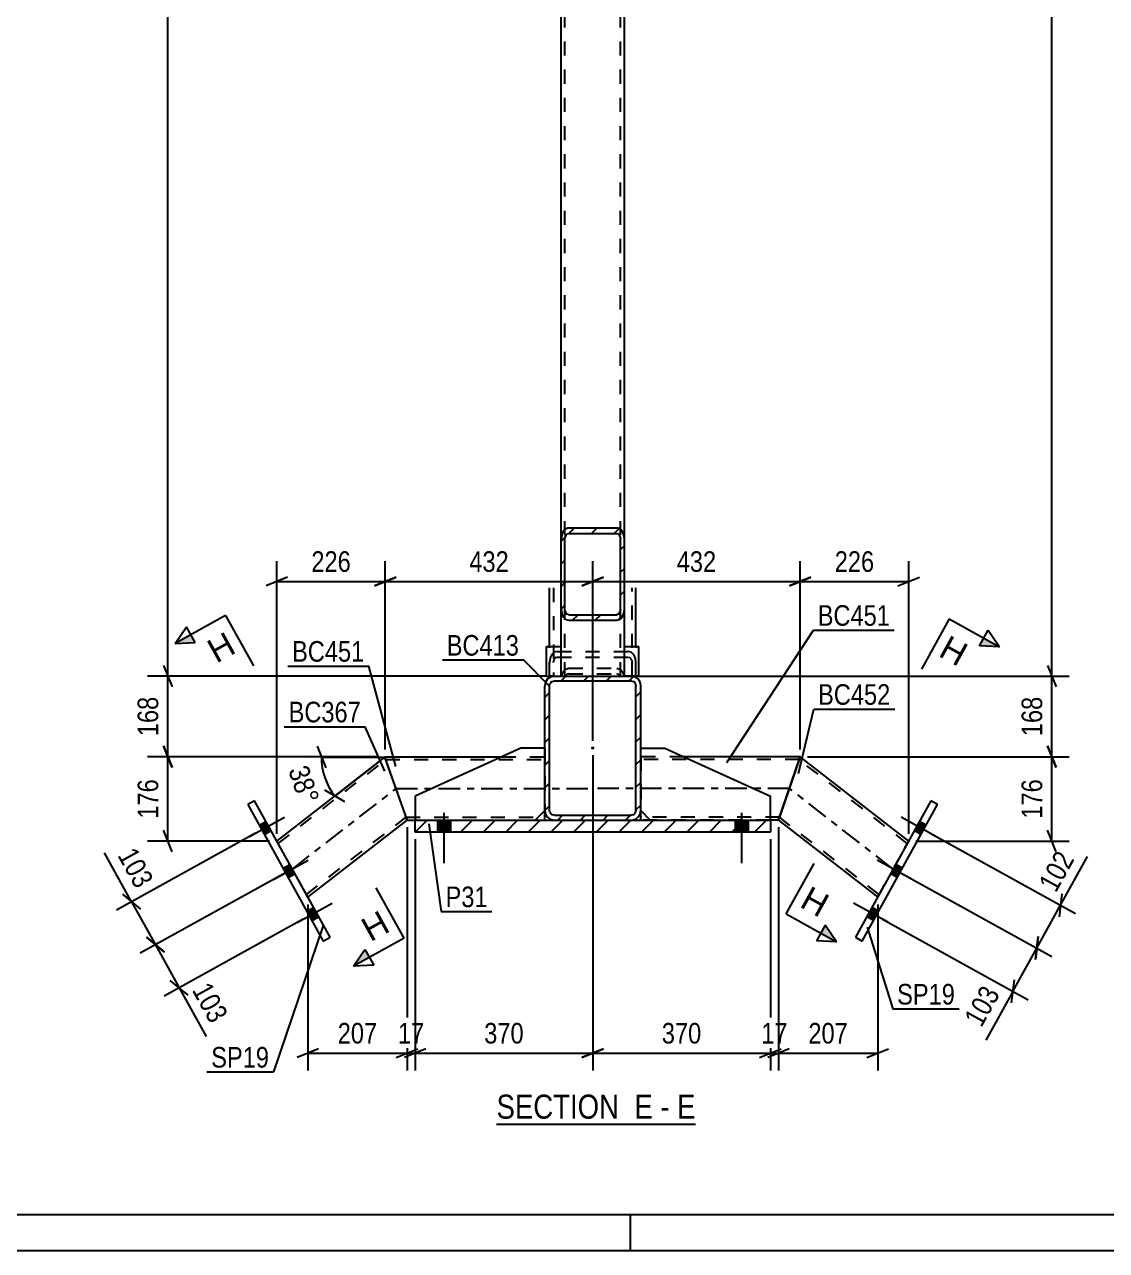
# Model space of a CAD drawing. Header units: millimetres. Extents: x -170 to 1019, y -677 to 164.
# Drawn here: x 95.1 to 245.4, y -676.9 to -506.6 of the extents above; entities that cross this region are included whole.
import ezdxf

# ---------------------------------------------------------------- set-up
doc = ezdxf.new("R2010")
doc.units = ezdxf.units.MM
doc.linetypes.add('DXK_LINE_DOT2', pattern=[3.9198, 1.9599, -1.9599])
doc.linetypes.add('DXK_LINE_DOT3', pattern=[5.9187, 2.979, -0.9799, 0.9799, -0.9799])
doc.styles.add('Arial', font='ARIAL.TTF', dxfattribs={"height": 0.2})
doc.styles.add('Arial Narrow', font='ARIALN.TTF', dxfattribs={"height": 0.2})

# ---------------------------------------------------------------- blocks, each defined once
blk = doc.blocks.new('Unknown-570387359-1163')
at = {"color": 5, "linetype": 'Continuous'}
for p, q in [((-164.76, -671.93), (1014.24, -671.93)), ((179.24, -676.93), (179.24, -671.93)), ((-169.76, -676.93), (1019.24, -676.93))]:
    blk.add_line(p, q, dxfattribs=at)
blk = doc.blocks.new('Unknown-570387359-16 - 4441')
at = {"color": 6, "linetype": 'Continuous'}
blk.add_line((160.64, -659.36), (188.28, -659.36), dxfattribs=at)
at = {"color": 0, "linetype": 'Continuous'}
for points in [[(178.75, -658.61), (178.75, -655.11), (160.64, -655.11), (160.64, -658.61)], [(182.35, -658.61), (182.35, -655.11), (179.8, -655.11), (179.8, -658.61)], [(184.68, -658.61), (184.68, -655.11), (183.4, -655.11), (183.4, -658.61)], [(188.28, -658.61), (188.28, -655.11), (185.73, -655.11), (185.73, -658.61)]]:
    blk.add_wipeout(points, dxfattribs=at)
at = {"color": 7, "linetype": 'Continuous', "style": 'Arial Narrow'}
for s, p in [('SECTION ', (160.64, -658.61)), ('E', (179.8, -658.61)), ('E', (185.73, -658.61)), ('-', (183.4, -658.61))]:
    blk.add_text(s, height=3.34, dxfattribs=at).set_placement(p)
blk = doc.blocks.new('Part-570387359-4474 - 4441')
at = {"color": 2, "linetype": 'Continuous'}
for p, q in [((127.04, -614.45), (126.1, -614.96)), ((126.1, -614.96), (136.58, -633.93)), ((137.52, -633.41), (127.04, -614.45)), ((136.58, -633.93), (137.52, -633.41))]:
    blk.add_line(p, q, dxfattribs=at)
blk = doc.blocks.new('Bolt-570387359-4719 - 4441')
at = {"linetype": 'Continuous'}
for points in [[(127.68, -617.82), (128.39, -619.1), (129.33, -618.59), (128.62, -617.3)], [(127.68, -617.82), (128.39, -619.1), (129.33, -618.59), (128.62, -617.3)], [(127.68, -617.82), (128.39, -619.1), (129.33, -618.59), (128.62, -617.3)], [(130.99, -623.8), (131.7, -625.09), (132.63, -624.57), (131.92, -623.29)], [(130.99, -623.8), (131.7, -625.09), (132.63, -624.57), (131.92, -623.29)], [(134.29, -629.78), (135, -631.07), (135.94, -630.55), (135.23, -629.27)], [(134.29, -629.78), (135, -631.07), (135.94, -630.55), (135.23, -629.27)], [(134.29, -629.78), (135, -631.07), (135.94, -630.55), (135.23, -629.27)]]:
    blk.add_hatch(color=1, dxfattribs=at).paths.add_polyline_path(points)
at = {"color": 1, "linetype": 'Continuous'}
for p, q in [((126.35, -619.4), (131.19, -616.72)), ((126.35, -619.4), (131.19, -616.72)), ((126.35, -619.4), (131.19, -616.72)), ((127.68, -617.82), (128.62, -617.3)), ((127.68, -617.82), (128.62, -617.3)), ((127.68, -617.82), (128.62, -617.3)), ((128.39, -619.1), (129.33, -618.59)), ((128.39, -619.1), (129.33, -618.59)), ((128.39, -619.1), (129.33, -618.59)), ((129.65, -625.38), (134.49, -622.7)), ((129.65, -625.38), (134.49, -622.7)), ((130.99, -623.8), (131.92, -623.29)), ((130.99, -623.8), (131.92, -623.29)), ((131.7, -625.09), (132.63, -624.57)), ((131.7, -625.09), (132.63, -624.57)), ((132.96, -631.36), (137.8, -628.68)), ((132.96, -631.36), (137.8, -628.68)), ((132.96, -631.36), (137.8, -628.68)), ((134.29, -629.78), (135.23, -629.27)), ((134.29, -629.78), (135.23, -629.27)), ((134.29, -629.78), (135.23, -629.27)), ((135, -631.07), (135.94, -630.55)), ((135, -631.07), (135.94, -630.55)), ((135, -631.07), (135.94, -630.55))]:
    blk.add_line(p, q, dxfattribs=at)
blk = doc.blocks.new('Part-570387359-4644 - 4441')
at = {"linetype": 'Continuous'}
h = blk.add_hatch(dxfattribs=at)
h.set_pattern_fill('', scale=0.7, style=0, pattern_type=0)
h.set_pattern_definition([(45, (167.3382, -615.7844), (-1.57154, 1.57154), [])])
h.paths.add_polyline_path([(167.34, -598.45), (167.34, -615.78), (167.44, -616.29), (167.73, -616.73), (168.16, -617.02), (168.67, -617.12), (179.34, -617.12), (179.85, -617.02), (180.28, -616.73), (180.57, -616.29), (180.67, -615.78), (180.67, -598.45), (180.57, -597.94), (180.28, -597.51), (179.85, -597.22), (179.34, -597.12), (168.67, -597.12), (168.16, -597.22), (167.73, -597.51), (167.44, -597.94)])
h.paths.add_polyline_path([(168.2, -597.98), (168.42, -597.84), (168.67, -597.78), (179.34, -597.78), (179.59, -597.84), (179.81, -597.98), (179.95, -598.2), (180, -598.45), (180, -615.78), (179.95, -616.04), (179.81, -616.26), (179.59, -616.4), (179.34, -616.45), (168.67, -616.45), (168.42, -616.4), (168.2, -616.26), (168.06, -616.04), (168, -615.78), (168, -598.45), (168.06, -598.2)])
blk.add_hatch(color=30, dxfattribs=at).paths.add_polyline_path([(174, -607.22, -1), (174, -607.02, -1)])
at = {"color": 2, "linetype": 'Continuous'}
for p, q in [((168.67, -597.12), (168.16, -597.22)), ((168.42, -597.84), (168.67, -597.78)), ((168.67, -597.12), (179.34, -597.12)), ((168.67, -597.78), (179.34, -597.78)), ((179.85, -597.22), (179.34, -597.12)), ((179.34, -597.78), (179.59, -597.84)), ((167.44, -597.94), (167.34, -598.45)), ((167.34, -615.78), (167.34, -598.45)), ((168, -598.45), (168.06, -598.2)), ((168, -615.78), (168, -598.45)), ((179.95, -598.2), (180, -598.45)), ((180, -615.78), (180, -598.45)), ((180.67, -598.45), (180.57, -597.94)), ((180.67, -615.78), (180.67, -598.45)), ((167.34, -615.78), (167.44, -616.29)), ((168.06, -616.04), (168, -615.78)), ((168.67, -616.45), (168.42, -616.4)), ((168.67, -616.45), (179.34, -616.45)), ((179.59, -616.4), (179.34, -616.45)), ((180, -615.78), (179.95, -616.04)), ((180.57, -616.29), (180.67, -615.78)), ((168.16, -617.02), (168.67, -617.12)), ((168.67, -617.12), (179.34, -617.12)), ((179.34, -617.12), (179.85, -617.02))]:
    blk.add_line(p, q, dxfattribs=at)
at = {"color": 30, "linetype": 'DXK_LINE_DOT3'}
blk.add_line((174, -607.12), (174, -607.12), dxfattribs=at)
at = {"color": 30, "linetype": 'Continuous'}
blk.add_circle((174, -607.12), 0.1, dxfattribs=at)
at = {"color": 2, "linetype": 'Continuous'}
for centre, radius, start, end in [((168.67, -598.45), 1.33, 112.5, 157.5), ((168.67, -598.45), 0.667, 112.5, 157.5), ((179.34, -598.45), 0.667, 22.5, 67.5), ((179.34, -598.45), 1.33, 22.5, 67.5), ((168.67, -615.78), 1.33, 202.5, 247.5), ((168.67, -615.78), 0.667, 202.5, 247.5), ((179.34, -615.78), 0.667, 292.5, 337.5), ((179.34, -615.78), 1.33, 292.5, 337.5)]:
    blk.add_arc(centre, radius, start, end, dxfattribs=at)
blk = doc.blocks.new('Part-570387359-4597 - 4441')
at = {"color": 2, "linetype": 'Continuous'}
for p, q in [((202.81, -608.32), (200.07, -616.32)), ((217.89, -620.03), (202.81, -608.32)), ((199.82, -617.06), (200.07, -616.32)), ((199.82, -617.06), (199.8, -617.12)), ((199.8, -617.12), (213.58, -627.83))]:
    blk.add_line(p, q, dxfattribs=at)
at = {"color": 7, "linetype": 'DXK_LINE_DOT2'}
for p, q in [((217.69, -620.38), (202.68, -608.72)), ((200.07, -616.32), (199.88, -616.88)), ((213.78, -627.47), (199.94, -616.72)), ((213.58, -627.83), (217.89, -620.03))]:
    blk.add_line(p, q, dxfattribs=at)
at = {"color": 7, "linetype": 'DXK_LINE_DOT3'}
blk.add_line((215.73, -623.93), (201.31, -612.72), dxfattribs=at)
blk = doc.blocks.new('Part-570387359-4500 - 4441')
at = {"linetype": 'Continuous'}
h = blk.add_hatch(dxfattribs=at)
h.set_pattern_fill('', scale=0.7, style=0, pattern_type=0)
h.set_pattern_definition([(45, (169.6049, -587.8064), (-1.57154, 1.57154), [])])
h.paths.add_polyline_path([(169.6, -578.08), (169.6, -587.81), (169.69, -588.4), (169.92, -588.91), (170.26, -589.24), (170.67, -589.36), (177.34, -589.36), (177.75, -589.24), (178.09, -588.91), (178.32, -588.4), (178.4, -587.81), (178.4, -578.08), (178.32, -577.48), (178.09, -576.97), (177.75, -576.64), (177.34, -576.52), (170.67, -576.52), (170.26, -576.64), (169.92, -576.97), (169.69, -577.48)])
h.paths.add_polyline_path([(170.29, -577.52), (170.47, -577.36), (170.67, -577.3), (177.34, -577.3), (177.54, -577.36), (177.72, -577.52), (177.83, -577.78), (177.87, -578.08), (177.87, -587.81), (177.83, -588.1), (177.72, -588.36), (177.54, -588.53), (177.34, -588.58), (170.67, -588.58), (170.47, -588.53), (170.29, -588.36), (170.18, -588.1), (170.14, -587.81), (170.14, -578.08), (170.18, -577.78)])
at = {"color": 2, "linetype": 'Continuous'}
for p, q in [((169.69, -577.48), (169.6, -578.08)), ((170.67, -576.52), (170.26, -576.64)), ((170.47, -577.36), (170.67, -577.3)), ((170.67, -576.52), (177.34, -576.52)), ((170.67, -577.3), (177.34, -577.3)), ((177.75, -576.64), (177.34, -576.52)), ((177.34, -577.3), (177.54, -577.36)), ((178.4, -578.08), (178.32, -577.48)), ((169.6, -587.81), (169.6, -578.08)), ((170.14, -578.08), (170.18, -577.78)), ((170.14, -587.81), (170.14, -578.08)), ((177.83, -577.78), (177.87, -578.08)), ((177.87, -587.81), (177.87, -578.08)), ((178.4, -587.81), (178.4, -578.08)), ((169.6, -597.12), (169.6, -587.81)), ((169.6, -587.81), (169.69, -588.4)), ((170.18, -588.1), (170.14, -587.81)), ((170.26, -589.24), (170.67, -589.36)), ((170.67, -588.58), (170.47, -588.53)), ((170.67, -588.58), (177.34, -588.58)), ((170.67, -589.36), (177.34, -589.36)), ((177.54, -588.53), (177.34, -588.58)), ((177.34, -589.36), (177.75, -589.24)), ((177.87, -587.81), (177.83, -588.1)), ((178.32, -588.4), (178.4, -587.81)), ((178.4, -597.12), (178.4, -587.81))]:
    blk.add_line(p, q, dxfattribs=at)
at = {"color": 7, "linetype": 'DXK_LINE_DOT2'}
for p, q in [((169.6, -587.81), (169.6, -578.08)), ((170.14, -597.12), (170.14, -578.08)), ((177.87, -597.12), (177.87, -578.08)), ((178.4, -587.81), (178.4, -578.08)), ((170.26, -596.13), (170.67, -596.02)), ((170.67, -596.02), (177.34, -596.02)), ((177.34, -596.02), (177.75, -596.13)), ((169.6, -597.12), (178.4, -597.12)), ((169.67, -597.12), (169.69, -596.98)), ((170.25, -597.12), (170.26, -597.09)), ((170.26, -597.09), (170.29, -597.02)), ((170.47, -596.85), (170.29, -597.02)), ((170.67, -596.79), (170.47, -596.85)), ((170.67, -596.79), (177.34, -596.79)), ((177.54, -596.85), (177.34, -596.79)), ((177.72, -597.02), (177.54, -596.85)), ((177.75, -597.09), (177.72, -597.02)), ((177.76, -597.12), (177.75, -597.09)), ((178.32, -596.98), (178.34, -597.12))]:
    blk.add_line(p, q, dxfattribs=at)
at = {"color": 2, "linetype": 'Continuous'}
for centre, radius, start, end in [((171.07, -577.81), 1.42, 124.4664, 166.7051), ((170.87, -577.94), 0.709, 124.4664, 166.7051), ((177.14, -577.94), 0.709, 13.2949, 55.5336), ((176.94, -577.81), 1.42, 13.2949, 55.5336), ((171.07, -588.08), 1.42, 193.2949, 235.5336), ((170.87, -587.94), 0.709, 193.2949, 235.5336), ((177.14, -587.94), 0.709, 304.4664, 346.7051), ((176.94, -588.08), 1.42, 304.4664, 346.7051)]:
    blk.add_arc(centre, radius, start, end, dxfattribs=at)
at = {"color": 7, "linetype": 'DXK_LINE_DOT2'}
for centre, start, end in [((171.07, -597.3), 124.4664, 166.7051), ((176.94, -597.3), 13.2949, 55.5336)]:
    blk.add_arc(centre, 1.42, start, end, dxfattribs=at)
blk = doc.blocks.new('Part-570387359-4612 - 4441')
at = {"color": 7, "linetype": 'DXK_LINE_DOT2'}
for p, q in [((186.65, -608.32), (180.67, -608.32)), ((180.67, -608.38), (180.67, -608.32)), ((180.67, -608.32), (180.67, -615.78)), ((202.68, -608.72), (180.67, -608.72)), ((180.67, -616.62), (180.67, -616.32)), ((180.67, -616.6), (180.67, -616.47)), ((180.67, -616.62), (180.67, -616.6)), ((180.67, -616.69), (180.67, -616.62)), ((180.67, -616.62), (180.67, -616.69)), ((180.67, -616.72), (180.67, -616.69)), ((180.67, -616.69), (180.67, -616.72)), ((180.67, -616.88), (180.67, -616.69)), ((199.94, -616.72), (180.67, -616.72)), ((198.67, -617.12), (180.67, -617.12)), ((180.67, -617.12), (180.67, -617.12))]:
    blk.add_line(p, q, dxfattribs=at)
at = {"color": 2, "linetype": 'Continuous'}
for p, q in [((202.81, -608.32), (186.65, -608.32)), ((199.8, -617.12), (202.81, -608.32)), ((180.67, -616.32), (180.67, -615.78)), ((180.67, -616.88), (180.67, -616.32)), ((180.67, -617.06), (180.67, -616.88)), ((180.67, -617.12), (180.67, -617.06)), ((199.8, -617.12), (198.67, -617.12))]:
    blk.add_line(p, q, dxfattribs=at)
at = {"color": 7, "linetype": 'DXK_LINE_DOT3'}
blk.add_line((201.31, -612.72), (174, -612.72), dxfattribs=at)
blk = doc.blocks.new('Part-570387359-4513 - 4441')
at = {"color": 2, "linetype": 'Continuous'}
for p, q in [((168, -593.01), (168, -584.86)), ((180, -593.01), (180, -584.86))]:
    blk.add_line(p, q, dxfattribs=at)
at = {"color": 7, "linetype": 'DXK_LINE_DOT2'}
for p, q in [((168.54, -584.86), (168.54, -597.12)), ((179.47, -597.12), (179.47, -584.86)), ((168, -597.12), (168, -593.01)), ((169.07, -593.68), (168.66, -593.8)), ((168.87, -594.52), (169.07, -594.46)), ((169.07, -593.68), (178.94, -593.68)), ((169.07, -594.46), (178.94, -594.46)), ((179.35, -593.8), (178.94, -593.68)), ((178.94, -594.46), (179.14, -594.52)), ((180, -597.12), (180, -593.01)), ((168.09, -594.64), (168, -595.24)), ((168.54, -595.24), (168.58, -594.94)), ((179.43, -594.94), (179.47, -595.24)), ((180, -595.24), (179.92, -594.64)), ((168.54, -597.12), (168, -597.12)), ((180, -597.12), (179.47, -597.12))]:
    blk.add_line(p, q, dxfattribs=at)
for centre, radius, start, end in [((169.47, -594.97), 1.42, 124.4664, 166.7051), ((169.27, -595.1), 0.709, 124.4664, 166.7051), ((178.74, -595.1), 0.709, 13.2949, 55.5336), ((178.54, -594.97), 1.42, 13.2949, 55.5336)]:
    blk.add_arc(centre, radius, start, end, dxfattribs=at)
blk = doc.blocks.new('Part-570387359-4552 - 4441')
at = {"linetype": 'Continuous'}
h = blk.add_hatch(dxfattribs=at)
h.set_pattern_fill('', scale=0.7, style=0, pattern_type=0)
h.set_pattern_definition([(45, (149.3382, -618.7829), (-1.57154, 1.57154), [])])
h.paths.add_polyline_path([(149.34, -617.12), (149.34, -618.78), (198.67, -618.78), (198.67, -617.12)])
at = {"color": 2, "linetype": 'Continuous'}
for p, q in [((149.34, -618.78), (149.34, -617.12)), ((149.34, -617.12), (198.67, -617.12)), ((198.67, -617.12), (198.67, -618.78)), ((198.67, -618.78), (149.34, -618.78))]:
    blk.add_line(p, q, dxfattribs=at)
blk = doc.blocks.new('Part-570387359-4568 - 4441')
at = {"color": 2, "linetype": 'Continuous'}
for p, q in [((220.97, -614.45), (210.5, -633.41)), ((211.43, -633.93), (221.91, -614.96)), ((221.91, -614.96), (220.97, -614.45)), ((210.5, -633.41), (211.43, -633.93))]:
    blk.add_line(p, q, dxfattribs=at)
blk = doc.blocks.new('Bolt-570387359-4657 - 4441')
at = {"linetype": 'Continuous'}
for points in [[(219.62, -619.11), (220.33, -617.82), (219.39, -617.31), (218.68, -618.59)], [(219.62, -619.11), (220.33, -617.82), (219.39, -617.31), (218.68, -618.59)], [(219.62, -619.11), (220.33, -617.82), (219.39, -617.31), (218.68, -618.59)], [(216.31, -625.09), (217.02, -623.8), (216.09, -623.29), (215.38, -624.57)], [(216.31, -625.09), (217.02, -623.8), (216.09, -623.29), (215.38, -624.57)], [(213.01, -631.07), (213.72, -629.78), (212.78, -629.27), (212.08, -630.55)], [(213.01, -631.07), (213.72, -629.78), (212.78, -629.27), (212.08, -630.55)], [(213.01, -631.07), (213.72, -629.78), (212.78, -629.27), (212.08, -630.55)]]:
    blk.add_hatch(color=1, dxfattribs=at).paths.add_polyline_path(points)
at = {"color": 1, "linetype": 'Continuous'}
for p, q in [((221.67, -619.4), (216.82, -616.72)), ((221.67, -619.4), (216.82, -616.72)), ((221.67, -619.4), (216.82, -616.72)), ((220.33, -617.82), (219.39, -617.31)), ((220.33, -617.82), (219.39, -617.31)), ((220.33, -617.82), (219.39, -617.31)), ((219.62, -619.11), (218.68, -618.59)), ((219.62, -619.11), (218.68, -618.59)), ((219.62, -619.11), (218.68, -618.59)), ((218.36, -625.38), (213.52, -622.7)), ((218.36, -625.38), (213.52, -622.7)), ((217.02, -623.8), (216.09, -623.29)), ((217.02, -623.8), (216.09, -623.29)), ((216.31, -625.09), (215.38, -624.57)), ((216.31, -625.09), (215.38, -624.57)), ((215.06, -631.36), (210.21, -628.68)), ((215.06, -631.36), (210.21, -628.68)), ((215.06, -631.36), (210.21, -628.68)), ((213.72, -629.78), (212.78, -629.27)), ((213.72, -629.78), (212.78, -629.27)), ((213.72, -629.78), (212.78, -629.27)), ((213.01, -631.07), (212.08, -630.55)), ((213.01, -631.07), (212.08, -630.55)), ((213.01, -631.07), (212.08, -630.55))]:
    blk.add_line(p, q, dxfattribs=at)
blk = doc.blocks.new('Part-570387359-4616 - 4441')
at = {"color": 2, "linetype": 'Continuous'}
for p, q in [((167.6, -597.12), (167.6, -593.01)), ((167.6, -593.01), (169.6, -593.01)), ((167.6, -597.12), (167.6, -597.12)), ((167.6, -597.12), (168.67, -597.12))]:
    blk.add_line(p, q, dxfattribs=at)
at = {"color": 7, "linetype": 'DXK_LINE_DOT2'}
for p, q in [((167.6, -593.01), (169.6, -593.01)), ((169.6, -597.12), (169.6, -593.01)), ((167.6, -597.12), (169.6, -597.12)), ((167.6, -597.12), (167.6, -597.12)), ((168.67, -597.12), (169.6, -597.12)), ((169.6, -597.12), (169.6, -597.12))]:
    blk.add_line(p, q, dxfattribs=at)
blk = doc.blocks.new('Part-570387359-4619 - 4441')
at = {"color": 2, "linetype": 'Continuous'}
for p, q in [((178.4, -593.01), (180.4, -593.01)), ((180.4, -597.12), (180.4, -593.01)), ((180.4, -597.12), (179.34, -597.12)), ((180.4, -597.12), (180.4, -597.12))]:
    blk.add_line(p, q, dxfattribs=at)
at = {"color": 7, "linetype": 'DXK_LINE_DOT2'}
for p, q in [((178.4, -597.12), (178.4, -593.01)), ((178.4, -593.01), (180.4, -593.01)), ((179.34, -597.12), (178.4, -597.12)), ((178.4, -597.12), (178.4, -597.12)), ((178.4, -597.12), (180.4, -597.12)), ((180.4, -597.12), (180.4, -597.12))]:
    blk.add_line(p, q, dxfattribs=at)
blk = doc.blocks.new('Part-570387359-4630 - 4441')
at = {"color": 2, "linetype": 'Continuous'}
for p, q in [((164, -607.12), (149.34, -613.78)), ((167.34, -607.12), (164, -607.12)), ((149.34, -613.78), (149.34, -617.12)), ((167.34, -615.78), (166, -617.12))]:
    blk.add_line(p, q, dxfattribs=at)
at = {"color": 7, "linetype": 'DXK_LINE_DOT2'}
for p, q in [((167.34, -607.12), (167.34, -615.78)), ((149.34, -617.12), (166, -617.12))]:
    blk.add_line(p, q, dxfattribs=at)
blk = doc.blocks.new('Part-570387359-4632 - 4441')
at = {"color": 2, "linetype": 'Continuous'}
for p, q in [((180.67, -607.12), (184, -607.12)), ((184, -607.12), (198.67, -613.78)), ((198.67, -617.12), (198.67, -613.78)), ((182, -617.12), (180.67, -615.78))]:
    blk.add_line(p, q, dxfattribs=at)
at = {"color": 7, "linetype": 'DXK_LINE_DOT2'}
for p, q in [((180.67, -615.78), (180.67, -607.12)), ((198.67, -617.12), (182, -617.12))]:
    blk.add_line(p, q, dxfattribs=at)
blk = doc.blocks.new('Part-570387359-4703 - 4441')
at = {"color": 2, "linetype": 'Continuous'}
for p, q in [((145.13, -608.32), (161.36, -608.32)), ((147.93, -616.32), (145.13, -608.32)), ((148.04, -616.62), (147.93, -616.32)), ((148.19, -617.06), (148.04, -616.63)), ((167.34, -616.32), (167.34, -615.78)), ((167.34, -617.12), (167.34, -616.32)), ((148.21, -617.12), (148.19, -617.06)), ((148.21, -617.12), (149.34, -617.12))]:
    blk.add_line(p, q, dxfattribs=at)
at = {"color": 7, "linetype": 'DXK_LINE_DOT2'}
for p, q in [((145.27, -608.72), (167.34, -608.72)), ((161.36, -608.32), (167.34, -608.32)), ((167.34, -615.78), (167.34, -608.32)), ((167.34, -608.75), (167.34, -608.72)), ((147.93, -616.32), (147.93, -616.32)), ((147.93, -616.32), (147.93, -616.32)), ((147.93, -616.32), (147.93, -616.32)), ((148.04, -616.63), (148.04, -616.62)), ((148.04, -616.63), (148.04, -616.62)), ((148.07, -616.72), (167.34, -616.72)), ((148.13, -616.88), (148.21, -617.12)), ((149.34, -617.12), (167.34, -617.12)), ((167.34, -617.06), (167.34, -616.88)), ((167.34, -617.12), (167.34, -617.06)), ((167.34, -617.12), (167.34, -617.12))]:
    blk.add_line(p, q, dxfattribs=at)
at = {"color": 7, "linetype": 'DXK_LINE_DOT3'}
blk.add_line((146.67, -612.72), (174, -612.72), dxfattribs=at)
blk = doc.blocks.new('Bolt-570387359-4658 - 4441')
at = {"linetype": 'Continuous'}
blk.add_hatch(color=1, dxfattribs=at).paths.add_polyline_path([(193.77, -618.78), (195.57, -618.78), (195.57, -617.12), (193.77, -617.12)])
blk.add_hatch(color=1, dxfattribs=at).paths.add_polyline_path([(193.77, -618.78), (195.57, -618.78), (195.57, -617.12), (193.77, -617.12)])
blk.add_hatch(color=1, dxfattribs=at).paths.add_polyline_path([(193.77, -618.78), (195.57, -618.78), (195.57, -617.12), (193.77, -617.12)])
at = {"color": 1, "linetype": 'Continuous'}
for p, q in [((194.67, -616.12), (194.67, -623.12)), ((194.67, -616.12), (194.67, -623.12)), ((194.67, -616.12), (194.67, -623.12)), ((193.77, -617.12), (193.77, -618.78)), ((193.77, -617.12), (193.77, -618.78)), ((193.77, -617.12), (193.77, -618.78)), ((195.57, -617.12), (195.57, -618.78)), ((195.57, -617.12), (195.57, -618.78)), ((195.57, -617.12), (195.57, -618.78))]:
    blk.add_line(p, q, dxfattribs=at)
blk = doc.blocks.new('Bolt-570387359-4659 - 4441')
at = {"linetype": 'Continuous'}
blk.add_hatch(color=1, dxfattribs=at).paths.add_polyline_path([(152.44, -618.78), (154.24, -618.78), (154.24, -617.12), (152.44, -617.12)])
blk.add_hatch(color=1, dxfattribs=at).paths.add_polyline_path([(152.44, -618.78), (154.24, -618.78), (154.24, -617.12), (152.44, -617.12)])
blk.add_hatch(color=1, dxfattribs=at).paths.add_polyline_path([(152.44, -618.78), (154.24, -618.78), (154.24, -617.12), (152.44, -617.12)])
at = {"color": 1, "linetype": 'Continuous'}
for p, q in [((153.34, -616.12), (153.34, -623.12)), ((153.34, -616.12), (153.34, -623.12)), ((153.34, -616.12), (153.34, -623.12)), ((152.44, -617.12), (152.44, -618.78)), ((152.44, -617.12), (152.44, -618.78)), ((152.44, -617.12), (152.44, -618.78)), ((154.24, -617.12), (154.24, -618.78)), ((154.24, -617.12), (154.24, -618.78)), ((154.24, -617.12), (154.24, -618.78))]:
    blk.add_line(p, q, dxfattribs=at)
blk = doc.blocks.new('Part-570387359-4665 - 4441')
at = {"color": 7, "linetype": 'DXK_LINE_DOT2'}
for p, q in [((170.14, -597.12), (170.14, -404.45)), ((177.87, -597.12), (177.87, -404.45)), ((169.6, -597.12), (169.6, -578.08)), ((178.4, -597.12), (178.4, -578.08)), ((169.6, -597.12), (178.4, -597.12))]:
    blk.add_line(p, q, dxfattribs=at)
at = {"color": 2, "linetype": 'Continuous'}
for p, q in [((169.6, -578.08), (169.6, -423.49)), ((178.4, -578.08), (178.4, -423.49))]:
    blk.add_line(p, q, dxfattribs=at)
blk = doc.blocks.new('Part-570387359-4718 - 4441')
at = {"color": 2, "linetype": 'Continuous'}
for p, q in [((130.12, -620.03), (145.14, -608.36)), ((147.93, -616.32), (145.42, -609.15)), ((148.21, -617.12), (147.93, -616.32)), ((134.43, -627.83), (148.21, -617.12))]:
    blk.add_line(p, q, dxfattribs=at)
at = {"color": 7, "linetype": 'DXK_LINE_DOT2'}
for p, q in [((130.32, -620.38), (145.28, -608.75)), ((145.42, -609.15), (145.14, -608.36)), ((134.23, -627.47), (148.07, -616.72)), ((148.19, -617.06), (148.13, -616.88)), ((148.21, -617.12), (148.19, -617.06)), ((134.43, -627.83), (130.12, -620.03))]:
    blk.add_line(p, q, dxfattribs=at)
at = {"color": 7, "linetype": 'DXK_LINE_DOT3'}
blk.add_line((132.28, -623.93), (146.68, -612.74), dxfattribs=at)
blk = doc.blocks.new('StraightDimension-570387359-4724 - 4441')
at = {"color": 7, "linetype": 'Continuous'}
for p, q in [((216.44, -624.28), (237.78, -636.07)), ((214.24, -630.91), (234.46, -642.08)), ((235.88, -633.31), (235.48, -636.51)), ((232.36, -640.92), (235.68, -634.91)), ((232.16, -642.52), (232.56, -639.32))]:
    blk.add_line(p, q, dxfattribs=at)
at = {"color": 0}
blk.add_wipeout([(231.45, -641.02), (227.77, -638.99), (224.54, -644.84), (228.22, -646.87)], dxfattribs=at)
at = {"color": 7, "linetype": 'Continuous'}
blk.add_line((232.36, -640.92), (228.62, -647.69), dxfattribs=at)
blk.add_line((232.36, -640.92), (228.62, -647.69), dxfattribs=at)
at = {"color": 3, "style": 'Arial Narrow'}
blk.add_text('103', height=2.863, rotation=61.0773, dxfattribs=at).set_placement((227.98, -646.05))
blk = doc.blocks.new('StraightDimension-570387359-4752 - 4441')
at = {"color": 7, "linetype": 'Continuous'}
for p, q in [((131.4, -624.41), (111.16, -635.6)), ((133.77, -630.91), (114.46, -641.58)), ((112.01, -633.41), (114.51, -635.46)), ((113.26, -634.44), (116.56, -640.42)), ((117.81, -641.44), (115.31, -639.39))]:
    blk.add_line(p, q, dxfattribs=at)
at = {"color": 0}
blk.add_wipeout([(120.71, -646.37), (124.38, -644.33), (121.15, -638.48), (117.47, -640.51)], dxfattribs=at)
at = {"color": 7, "linetype": 'Continuous'}
blk.add_line((116.56, -640.42), (120.3, -647.19), dxfattribs=at)
blk.add_line((116.56, -640.42), (120.3, -647.19), dxfattribs=at)
at = {"color": 3, "style": 'Arial Narrow'}
blk.add_text('103', height=2.863, rotation=-61.0773, dxfattribs=at).set_placement((118.29, -640.75))
blk = doc.blocks.new('StraightDimension-570387359-4733 - 4441')
at = {"color": 7, "linetype": 'Continuous'}
for p, q in [((220.85, -618.95), (241.07, -630.12)), ((216.44, -624.28), (237.78, -636.07)), ((239.17, -627.36), (238.77, -630.56)), ((235.68, -634.91), (238.97, -628.96)), ((235.48, -636.51), (235.88, -633.31))]:
    blk.add_line(p, q, dxfattribs=at)
at = {"color": 0}
blk.add_wipeout([(241.8, -622.29), (238.12, -620.26), (234.89, -626.11), (238.57, -628.14)], dxfattribs=at)
at = {"color": 7, "linetype": 'Continuous'}
blk.add_line((238.97, -628.96), (242.71, -622.19), dxfattribs=at)
blk.add_line((238.97, -628.96), (242.71, -622.19), dxfattribs=at)
at = {"color": 3, "style": 'Arial Narrow'}
blk.add_text('102', height=2.863, rotation=61.0773, dxfattribs=at).set_placement((238.33, -627.32))
blk = doc.blocks.new('StraightDimension-570387359-4743 - 4441')
at = {"color": 7, "linetype": 'Continuous'}
for p, q in [((127.16, -618.95), (107.85, -629.62)), ((131.4, -624.41), (111.16, -635.6)), ((108.7, -627.43), (111.2, -629.48)), ((109.95, -628.46), (113.26, -634.44)), ((114.51, -635.46), (112.01, -633.41))]:
    blk.add_line(p, q, dxfattribs=at)
at = {"color": 0}
blk.add_wipeout([(110.35, -627.63), (114.03, -625.6), (110.8, -619.75), (107.12, -621.78)], dxfattribs=at)
at = {"color": 7, "linetype": 'Continuous'}
blk.add_line((109.95, -628.46), (106.21, -621.69), dxfattribs=at)
blk.add_line((109.95, -628.46), (106.21, -621.69), dxfattribs=at)
at = {"color": 3, "style": 'Arial Narrow'}
blk.add_text('103', height=2.863, rotation=-61.0773, dxfattribs=at).set_placement((107.94, -622.02))
blk = doc.blocks.new('AngleDimension-570387359-4814 - 4441')
at = {"color": 7, "linetype": 'Continuous'}
for p, q in [((135.71, -606.86), (136.91, -609.86)), ((136.31, -608.36), (145.14, -608.36)), ((138.17, -613.78), (145.14, -608.36)), ((144.36, -608.97), (138.17, -613.78)), ((139.56, -614.59), (136.77, -612.96))]:
    blk.add_line(p, q, dxfattribs=at)
blk.add_arc((145.14, -608.36), 8.83, 180, 217.8476, dxfattribs=at)
at = {"color": 0}
blk.add_wipeout([(133.01, -615.93), (136.98, -614.57), (134.89, -608.46), (130.92, -609.82)], dxfattribs=at)
at = {"color": 3, "style": 'Arial Narrow'}
blk.add_text('38°', height=2.863, rotation=-71.0754, dxfattribs=at).set_placement((131.68, -610.19))
blk = doc.blocks.new('StraightDimension-570387359-4874 - 4441')
at = {"color": 7, "linetype": 'Continuous'}
for p, q in [((237.18, -595.62), (238.38, -598.62)), ((180.07, -597.12), (240.18, -597.12)), ((237.78, -608.32), (237.78, -597.12)), ((238.38, -609.82), (237.18, -606.82)), ((203.81, -608.32), (240.18, -608.32))]:
    blk.add_line(p, q, dxfattribs=at)
at = {"color": 0}
blk.add_wipeout([(237.03, -599.38), (232.83, -599.38), (232.83, -606.06), (237.03, -606.06)], dxfattribs=at)
at = {"color": 3, "style": 'Arial Narrow'}
blk.add_text('168', height=2.863, rotation=90.0002, dxfattribs=at).set_placement((236.43, -605.46))
blk = doc.blocks.new('StraightDimension-570387359-4890 - 4441')
at = {"color": 7, "linetype": 'Continuous'}
for p, q in [((237.18, -606.82), (238.38, -609.82)), ((203.81, -608.32), (240.18, -608.32)), ((237.78, -620.03), (237.78, -608.32)), ((218.89, -620.03), (240.18, -620.03)), ((238.38, -621.53), (237.18, -618.53))]:
    blk.add_line(p, q, dxfattribs=at)
at = {"color": 0}
blk.add_wipeout([(237.03, -610.83), (232.83, -610.83), (232.83, -617.52), (237.03, -617.52)], dxfattribs=at)
at = {"color": 3, "style": 'Arial Narrow'}
blk.add_text('176', height=2.863, rotation=90.0002, dxfattribs=at).set_placement((236.43, -616.92))
blk = doc.blocks.new('StraightDimension-570387359-4900 - 4441')
at = {"color": 7, "linetype": 'Continuous'}
for p, q in [((237.78, -597.12), (237.78, -384.74)), ((237.18, -595.62), (238.38, -598.62)), ((180.07, -597.12), (240.18, -597.12))]:
    blk.add_line(p, q, dxfattribs=at)
blk = doc.blocks.new('StraightDimension-570387359-4968 - 4441')
at = {"color": 7, "linetype": 'Continuous'}
for p, q in [((202.81, -607.32), (202.81, -581.13)), ((217.89, -619.03), (217.89, -581.13)), ((204.31, -583.38), (201.31, -584.58)), ((202.81, -583.98), (217.89, -583.98)), ((216.39, -584.58), (219.39, -583.38))]:
    blk.add_line(p, q, dxfattribs=at)
at = {"color": 0}
blk.add_wipeout([(213.69, -583.23), (213.69, -579.03), (207.01, -579.03), (207.01, -583.23)], dxfattribs=at)
at = {"color": 3, "style": 'Arial Narrow'}
blk.add_text('226', height=2.863, dxfattribs=at).set_placement((207.61, -582.63))
blk = doc.blocks.new('StraightDimension-570387359-4982 - 4441')
at = {"color": 7, "linetype": 'Continuous'}
for p, q in [((174, -606.12), (174, -581.13)), ((202.81, -607.32), (202.81, -581.13)), ((175.5, -583.38), (172.5, -584.58)), ((174, -583.98), (202.81, -583.98)), ((201.31, -584.58), (204.31, -583.38))]:
    blk.add_line(p, q, dxfattribs=at)
at = {"color": 0}
blk.add_wipeout([(191.75, -583.23), (191.75, -579.03), (185.07, -579.03), (185.07, -583.23)], dxfattribs=at)
at = {"color": 3, "style": 'Arial Narrow'}
blk.add_text('432', height=2.863, dxfattribs=at).set_placement((185.67, -582.63))
blk = doc.blocks.new('StraightDimension-570387359-5006 - 4441')
at = {"color": 7, "linetype": 'Continuous'}
for p, q in [((145.19, -607.32), (145.19, -581.13)), ((174, -606.12), (174, -581.13)), ((146.69, -583.38), (143.69, -584.58)), ((145.19, -583.98), (174, -583.98)), ((172.5, -584.58), (175.5, -583.38))]:
    blk.add_line(p, q, dxfattribs=at)
at = {"color": 0}
blk.add_wipeout([(162.94, -583.23), (162.94, -579.03), (156.26, -579.03), (156.26, -583.23)], dxfattribs=at)
at = {"color": 3, "style": 'Arial Narrow'}
blk.add_text('432', height=2.863, dxfattribs=at).set_placement((156.86, -582.63))
blk = doc.blocks.new('StraightDimension-570387359-5033 - 4441')
at = {"color": 7, "linetype": 'Continuous'}
for p, q in [((130.12, -619.03), (130.12, -581.13)), ((145.19, -607.32), (145.19, -581.13)), ((131.62, -583.38), (128.62, -584.58)), ((130.12, -583.98), (145.19, -583.98)), ((143.69, -584.58), (146.69, -583.38))]:
    blk.add_line(p, q, dxfattribs=at)
at = {"color": 0}
blk.add_wipeout([(141, -583.23), (141, -579.03), (134.32, -579.03), (134.32, -583.23)], dxfattribs=at)
at = {"color": 3, "style": 'Arial Narrow'}
blk.add_text('226', height=2.863, dxfattribs=at).set_placement((134.92, -582.63))
blk = doc.blocks.new('StraightDimension-570387359-5146 - 4441')
at = {"color": 7, "linetype": 'Continuous'}
for p, q in [((148.21, -618.12), (148.21, -651.92)), ((134.43, -628.83), (134.43, -651.92)), ((135.93, -648.92), (132.93, -650.12)), ((146.71, -650.12), (149.71, -648.92)), ((134.43, -649.52), (148.21, -649.52))]:
    blk.add_line(p, q, dxfattribs=at)
at = {"color": 0}
blk.add_wipeout([(144.66, -648.77), (144.66, -644.57), (137.98, -644.57), (137.98, -648.77)], dxfattribs=at)
at = {"color": 3, "style": 'Arial Narrow'}
blk.add_text('207', height=2.863, dxfattribs=at).set_placement((138.58, -648.17))
blk = doc.blocks.new('StraightDimension-570387359-5163 - 4441')
at = {"color": 7, "linetype": 'Continuous'}
for p, q in [((148.21, -618.12), (148.21, -651.92)), ((149.34, -619.78), (149.34, -651.92)), ((146.71, -650.12), (149.71, -648.92)), ((150.84, -648.92), (147.84, -650.12)), ((148.21, -649.52), (149.34, -649.52))]:
    blk.add_line(p, q, dxfattribs=at)
at = {"color": 0}
blk.add_wipeout([(151.2, -648.77), (151.2, -644.57), (146.35, -644.57), (146.35, -648.77)], dxfattribs=at)
at = {"color": 3, "style": 'Arial Narrow'}
blk.add_text('17', height=2.863, dxfattribs=at).set_placement((146.95, -648.17))
blk = doc.blocks.new('StraightDimension-570387359-5180 - 4441')
at = {"color": 7, "linetype": 'Continuous'}
for p, q in [((174, -608.12), (174, -651.92)), ((149.34, -619.78), (149.34, -651.92)), ((150.84, -648.92), (147.84, -650.12)), ((172.5, -650.12), (175.5, -648.92)), ((149.34, -649.52), (174, -649.52))]:
    blk.add_line(p, q, dxfattribs=at)
at = {"color": 0}
blk.add_wipeout([(165.01, -648.77), (165.01, -644.57), (158.33, -644.57), (158.33, -648.77)], dxfattribs=at)
at = {"color": 3, "style": 'Arial Narrow'}
blk.add_text('370', height=2.863, dxfattribs=at).set_placement((158.93, -648.17))
blk = doc.blocks.new('StraightDimension-570387359-5189 - 4441')
at = {"color": 7, "linetype": 'Continuous'}
for p, q in [((174, -608.12), (174, -651.92)), ((198.67, -619.78), (198.67, -651.92)), ((175.5, -648.92), (172.5, -650.12)), ((197.17, -650.12), (200.17, -648.92)), ((174, -649.52), (198.67, -649.52))]:
    blk.add_line(p, q, dxfattribs=at)
at = {"color": 0}
blk.add_wipeout([(189.68, -648.77), (189.68, -644.57), (183, -644.57), (183, -648.77)], dxfattribs=at)
at = {"color": 3, "style": 'Arial Narrow'}
blk.add_text('370', height=2.863, dxfattribs=at).set_placement((183.6, -648.17))
blk = doc.blocks.new('StraightDimension-570387359-5198 - 4441')
at = {"color": 7, "linetype": 'Continuous'}
for p, q in [((199.8, -618.12), (199.8, -651.92)), ((198.67, -619.78), (198.67, -651.92)), ((197.17, -650.12), (200.17, -648.92)), ((201.3, -648.92), (198.3, -650.12)), ((198.67, -649.52), (199.8, -649.52))]:
    blk.add_line(p, q, dxfattribs=at)
at = {"color": 0}
blk.add_wipeout([(201.66, -648.77), (201.66, -644.57), (196.81, -644.57), (196.81, -648.77)], dxfattribs=at)
at = {"color": 3, "style": 'Arial Narrow'}
blk.add_text('17', height=2.863, dxfattribs=at).set_placement((197.41, -648.17))
blk = doc.blocks.new('StraightDimension-570387359-5215 - 4441')
at = {"color": 7, "linetype": 'Continuous'}
for p, q in [((199.8, -618.12), (199.8, -651.92)), ((213.58, -628.83), (213.58, -651.92)), ((201.3, -648.92), (198.3, -650.12)), ((212.08, -650.12), (215.08, -648.92)), ((199.8, -649.52), (213.58, -649.52))]:
    blk.add_line(p, q, dxfattribs=at)
at = {"color": 0}
blk.add_wipeout([(210.03, -648.77), (210.03, -644.57), (203.35, -644.57), (203.35, -648.77)], dxfattribs=at)
at = {"color": 3, "style": 'Arial Narrow'}
blk.add_text('207', height=2.863, dxfattribs=at).set_placement((203.95, -648.17))
blk = doc.blocks.new('StraightDimension-570387359-19141 - 4441')
at = {"color": 7, "linetype": 'Continuous'}
for p, q in [((115, -597.12), (115, -384.74)), ((114.4, -595.62), (115.6, -598.62)), ((167.67, -597.12), (112.15, -597.12))]:
    blk.add_line(p, q, dxfattribs=at)
blk = doc.blocks.new('StraightDimension-570387359-19142 - 4441')
at = {"color": 7, "linetype": 'Continuous'}
for p, q in [((114.4, -595.62), (115.6, -598.62)), ((167.67, -597.12), (112.15, -597.12)), ((115, -608.32), (115, -597.12)), ((115.6, -609.82), (114.4, -606.82)), ((144.19, -608.32), (112.15, -608.32))]:
    blk.add_line(p, q, dxfattribs=at)
at = {"color": 0}
blk.add_wipeout([(114.25, -599.38), (110.05, -599.38), (110.05, -606.06), (114.25, -606.06)], dxfattribs=at)
at = {"color": 3, "style": 'Arial Narrow'}
blk.add_text('168', height=2.863, rotation=90.0002, dxfattribs=at).set_placement((113.65, -605.46))
blk = doc.blocks.new('StraightDimension-570387359-19143 - 4441')
at = {"color": 7, "linetype": 'Continuous'}
for p, q in [((114.4, -606.82), (115.6, -609.82)), ((144.19, -608.32), (112.15, -608.32)), ((115, -620.03), (115, -608.32)), ((129.12, -620.03), (112.15, -620.03)), ((115.6, -621.53), (114.4, -618.53))]:
    blk.add_line(p, q, dxfattribs=at)
at = {"color": 0}
blk.add_wipeout([(114.25, -610.83), (110.05, -610.83), (110.05, -617.52), (114.25, -617.52)], dxfattribs=at)
at = {"color": 3, "style": 'Arial Narrow'}
blk.add_text('176', height=2.863, rotation=90.0002, dxfattribs=at).set_placement((113.65, -616.92))
blk = doc.blocks.new('Mark-570387359-4470 - 4441')
at = {"color": 0}
blk.add_wipeout([(129.04, -651.51), (129.04, -648.51), (121.01, -648.51), (121.01, -651.51)], dxfattribs=at)
blk.add_wipeout([(129.04, -651.51), (129.04, -648.51), (121.01, -648.51), (121.01, -651.51)], dxfattribs=at)
at = {"color": 30, "linetype": 'Continuous'}
for p in [(136.56, -631.75), (120.41, -652.11)]:
    blk.add_line(p, (129.64, -652.11), dxfattribs=at)
at = {"color": 3, "style": 'Arial Narrow'}
blk.add_text('SP19', height=2.863, dxfattribs=at).set_placement((121.01, -651.51))
blk = doc.blocks.new('Mark-570387359-4564 - 4441')
at = {"color": 0}
blk.add_wipeout([(224.32, -642.75), (224.32, -639.75), (216.28, -639.75), (216.28, -642.75)], dxfattribs=at)
blk.add_wipeout([(224.32, -642.75), (224.32, -639.75), (216.28, -639.75), (216.28, -642.75)], dxfattribs=at)
at = {"color": 30, "linetype": 'Continuous'}
for p, q in [((212.12, -632.01), (215.68, -643.35)), ((215.68, -643.35), (224.92, -643.35))]:
    blk.add_line(p, q, dxfattribs=at)
at = {"color": 3, "style": 'Arial Narrow'}
blk.add_text('SP19', height=2.863, dxfattribs=at).set_placement((216.28, -642.75))
blk = doc.blocks.new('Mark-570387359-4548 - 4441')
at = {"color": 0}
blk.add_wipeout([(159.4, -629.22), (159.4, -626.22), (153.56, -626.22), (153.56, -629.22)], dxfattribs=at)
blk.add_wipeout([(159.4, -629.22), (159.4, -626.22), (153.56, -626.22), (153.56, -629.22)], dxfattribs=at)
at = {"color": 30, "linetype": 'Continuous'}
for p, q in [((151.24, -617.62), (152.96, -629.82)), ((152.96, -629.82), (160, -629.82))]:
    blk.add_line(p, q, dxfattribs=at)
at = {"color": 3, "style": 'Arial Narrow'}
blk.add_text('P31', height=2.863, dxfattribs=at).set_placement((153.56, -629.22))
blk = doc.blocks.new('SectionMark-570387359-5412 - 4441')
at = {"linetype": 'Continuous'}
for points in [[(118.2, -591.35), (118.8, -592.44), (116.01, -592.56)], [(142.37, -635.09), (142.97, -636.19), (140.78, -637.4)]]:
    blk.add_hatch(color=6, dxfattribs=at).paths.add_polyline_path(points)
at = {"color": 6, "linetype": 'Continuous'}
for p, q in [((116.01, -592.56), (117.59, -590.25)), ((118.8, -592.44), (117.59, -590.25)), ((116.01, -592.56), (118.8, -592.44)), ((140.78, -637.4), (142.37, -635.09)), ((142.37, -635.09), (143.58, -637.28)), ((143.58, -637.28), (140.78, -637.4))]:
    blk.add_line(p, q, dxfattribs=at)
at = {"color": 0, "linetype": 'Continuous'}
for points in [[(124.67, -593.77), (122.98, -590.7), (120.03, -592.33), (121.72, -595.4)], [(146.07, -632.48), (144.37, -629.41), (141.42, -631.04), (143.12, -634.11)]]:
    blk.add_wipeout(points, dxfattribs=at)
at = {"color": 6, "linetype": 'Continuous'}
for p, q in [((123.01, -588.69), (116.01, -592.56)), ((123.01, -588.69), (126.88, -595.69)), ((147.79, -633.53), (143.92, -626.52)), ((147.79, -633.53), (140.78, -637.4))]:
    blk.add_line(p, q, dxfattribs=at)
at = {"color": 3, "linetype": 'Continuous', "style": 'Arial'}
for p in [(121.72, -595.4), (143.12, -634.11)]:
    blk.add_text('H', height=3.34, rotation=28.9229, dxfattribs=at).set_placement(p)
blk = doc.blocks.new('Mark-570387359-4640 - 4441')
at = {"color": 0}
blk.add_wipeout([(163.77, -594.27), (163.77, -591.27), (153.72, -591.27), (153.72, -594.27)], dxfattribs=at)
blk.add_wipeout([(163.77, -594.27), (163.77, -591.27), (153.72, -591.27), (153.72, -594.27)], dxfattribs=at)
at = {"color": 30, "linetype": 'Continuous'}
for p in [(153.12, -594.87), (167.9, -598.41)]:
    blk.add_line(p, (164.37, -594.87), dxfattribs=at)
at = {"color": 3, "style": 'Arial Narrow'}
blk.add_text('BC413', height=2.863, dxfattribs=at).set_placement((153.72, -594.27))
blk = doc.blocks.new('Mark-570387359-4593 - 4441')
at = {"color": 0}
blk.add_wipeout([(215.35, -601.1), (215.35, -598.1), (205.3, -598.1), (205.3, -601.1)], dxfattribs=at)
blk.add_wipeout([(215.35, -601.1), (215.35, -598.1), (205.3, -598.1), (205.3, -601.1)], dxfattribs=at)
at = {"color": 30, "linetype": 'Continuous'}
for p, q in [((202.58, -610.67), (204.7, -601.7)), ((204.7, -601.7), (215.95, -601.7))]:
    blk.add_line(p, q, dxfattribs=at)
at = {"color": 3, "style": 'Arial Narrow'}
blk.add_text('BC452', height=2.863, dxfattribs=at).set_placement((205.3, -601.1))
blk = doc.blocks.new('Mark-570387359-4608 - 4441')
at = {"color": 0}
blk.add_wipeout([(215.29, -590.12), (215.29, -587.12), (205.25, -587.12), (205.25, -590.12)], dxfattribs=at)
blk.add_wipeout([(215.29, -590.12), (215.29, -587.12), (205.25, -587.12), (205.25, -590.12)], dxfattribs=at)
at = {"color": 30, "linetype": 'Continuous'}
for p, q in [((192.64, -609.14), (204.65, -590.72)), ((204.65, -590.72), (215.89, -590.72))]:
    blk.add_line(p, q, dxfattribs=at)
at = {"color": 3, "style": 'Arial Narrow'}
blk.add_text('BC451', height=2.863, dxfattribs=at).set_placement((205.25, -590.12))
blk = doc.blocks.new('Mark-570387359-4699 - 4441')
at = {"color": 0}
blk.add_wipeout([(142.29, -595.11), (142.29, -592.11), (132.24, -592.11), (132.24, -595.11)], dxfattribs=at)
blk.add_wipeout([(142.29, -595.11), (142.29, -592.11), (132.24, -592.11), (132.24, -595.11)], dxfattribs=at)
at = {"color": 30, "linetype": 'Continuous'}
for p in [(131.64, -595.71), (146.66, -609.69)]:
    blk.add_line(p, (142.89, -595.71), dxfattribs=at)
at = {"color": 3, "style": 'Arial Narrow'}
blk.add_text('BC451', height=2.863, dxfattribs=at).set_placement((132.24, -595.11))
blk = doc.blocks.new('SectionMark-570387359-5410 - 4441')
at = {"linetype": 'Continuous'}
for points in [[(227.73, -592.92), (228.33, -591.83), (230.52, -593.03)], [(205.69, -632.81), (206.29, -631.72), (207.87, -634.02)]]:
    blk.add_hatch(color=6, dxfattribs=at).paths.add_polyline_path(points)
at = {"color": 6, "linetype": 'Continuous'}
for p, q in [((227.73, -592.92), (228.94, -590.73)), ((228.94, -590.73), (230.52, -593.03)), ((230.52, -593.03), (227.73, -592.92)), ((206.29, -631.72), (205.08, -633.9)), ((207.87, -634.02), (206.29, -631.72)), ((207.87, -634.02), (205.08, -633.9))]:
    blk.add_line(p, q, dxfattribs=at)
at = {"color": 0, "linetype": 'Continuous'}
for points in [[(224.81, -595.87), (226.5, -592.81), (223.55, -591.18), (221.86, -594.24)], [(205.54, -630.73), (207.24, -627.67), (204.29, -626.04), (202.59, -629.1)]]:
    blk.add_wipeout(points, dxfattribs=at)
at = {"color": 6, "linetype": 'Continuous'}
for p, q in [((223.52, -589.17), (219.65, -596.17)), ((223.52, -589.17), (230.52, -593.03)), ((200.87, -630.15), (204.74, -623.15)), ((200.87, -630.15), (207.87, -634.02))]:
    blk.add_line(p, q, dxfattribs=at)
at = {"color": 3, "linetype": 'Continuous', "style": 'Arial'}
for p in [(221.86, -594.24), (202.59, -629.1)]:
    blk.add_text('H', height=3.34, rotation=-28.9229, dxfattribs=at).set_placement(p)
blk = doc.blocks.new('Mark-570387359-4714 - 4441')
at = {"color": 0}
blk.add_wipeout([(141.81, -603.54), (141.81, -600.54), (131.76, -600.54), (131.76, -603.54)], dxfattribs=at)
blk.add_wipeout([(141.81, -603.54), (141.81, -600.54), (131.76, -600.54), (131.76, -603.54)], dxfattribs=at)
at = {"color": 30, "linetype": 'Continuous'}
for p in [(131.16, -604.14), (145.13, -610.32)]:
    blk.add_line(p, (142.41, -604.14), dxfattribs=at)
at = {"color": 3, "style": 'Arial Narrow'}
blk.add_text('BC367', height=2.863, dxfattribs=at).set_placement((131.76, -603.54))

msp = doc.modelspace()

# ---------------------------------------------------------------- block references
for name in ['Unknown-570387359-1163', 'Part-570387359-4665 - 4441', 'Part-570387359-4500 - 4441', 'Part-570387359-4513 - 4441', 'Part-570387359-4616 - 4441', 'Part-570387359-4619 - 4441', 'Part-570387359-4644 - 4441', 'Part-570387359-4630 - 4441', 'Part-570387359-4632 - 4441', 'Part-570387359-4718 - 4441', 'Part-570387359-4703 - 4441', 'Part-570387359-4612 - 4441', 'Part-570387359-4597 - 4441', 'Part-570387359-4474 - 4441', 'Part-570387359-4568 - 4441', 'Bolt-570387359-4659 - 4441', 'Bolt-570387359-4658 - 4441', 'Bolt-570387359-4719 - 4441', 'Part-570387359-4552 - 4441', 'Bolt-570387359-4657 - 4441']:
    msp.add_blockref(name, (0, 0))

# ---------------------------------------------------------------- next in the draw order: block references
for name in ['StraightDimension-570387359-4874 - 4441', 'AngleDimension-570387359-4814 - 4441', 'StraightDimension-570387359-4752 - 4441', 'StraightDimension-570387359-4724 - 4441', 'Unknown-570387359-16 - 4441']:
    msp.add_blockref(name, (0, 0))

# ---------------------------------------------------------------- next in the draw order: block references
for name in ['StraightDimension-570387359-4900 - 4441', 'StraightDimension-570387359-4743 - 4441', 'StraightDimension-570387359-4733 - 4441']:
    msp.add_blockref(name, (0, 0))

# ---------------------------------------------------------------- next in the draw order: block references
msp.add_blockref('StraightDimension-570387359-4890 - 4441', (0, 0))

# ---------------------------------------------------------------- next in the draw order: block references
msp.add_blockref('StraightDimension-570387359-4968 - 4441', (0, 0))

# ---------------------------------------------------------------- next in the draw order: block references
msp.add_blockref('StraightDimension-570387359-4982 - 4441', (0, 0))

# ---------------------------------------------------------------- next in the draw order: block references
for name in ['StraightDimension-570387359-5006 - 4441', 'Mark-570387359-4593 - 4441']:
    msp.add_blockref(name, (0, 0))

# ---------------------------------------------------------------- next in the draw order: block references
msp.add_blockref('StraightDimension-570387359-5033 - 4441', (0, 0))

# ---------------------------------------------------------------- next in the draw order: block references
for name in ['StraightDimension-570387359-19141 - 4441', 'StraightDimension-570387359-5146 - 4441']:
    msp.add_blockref(name, (0, 0))

# ---------------------------------------------------------------- next in the draw order: block references
for name in ['StraightDimension-570387359-5163 - 4441', 'Mark-570387359-4470 - 4441']:
    msp.add_blockref(name, (0, 0))

# ---------------------------------------------------------------- next in the draw order: block references
msp.add_blockref('StraightDimension-570387359-5180 - 4441', (0, 0))

# ---------------------------------------------------------------- next in the draw order: block references
for name in ['StraightDimension-570387359-19142 - 4441', 'StraightDimension-570387359-5189 - 4441', 'Mark-570387359-4548 - 4441']:
    msp.add_blockref(name, (0, 0))

# ---------------------------------------------------------------- next in the draw order: block references
for name in ['Mark-570387359-4608 - 4441', 'Mark-570387359-4640 - 4441', 'StraightDimension-570387359-19143 - 4441', 'StraightDimension-570387359-5198 - 4441']:
    msp.add_blockref(name, (0, 0))

# ---------------------------------------------------------------- next in the draw order: block references
for name in ['SectionMark-570387359-5412 - 4441', 'StraightDimension-570387359-5215 - 4441']:
    msp.add_blockref(name, (0, 0))

# ---------------------------------------------------------------- next in the draw order: block references
for name in ['Mark-570387359-4699 - 4441', 'Mark-570387359-4564 - 4441']:
    msp.add_blockref(name, (0, 0))

# ---------------------------------------------------------------- next in the draw order: block references
for name in ['SectionMark-570387359-5410 - 4441', 'Mark-570387359-4714 - 4441']:
    msp.add_blockref(name, (0, 0))

doc.saveas('drawing.dxf')
